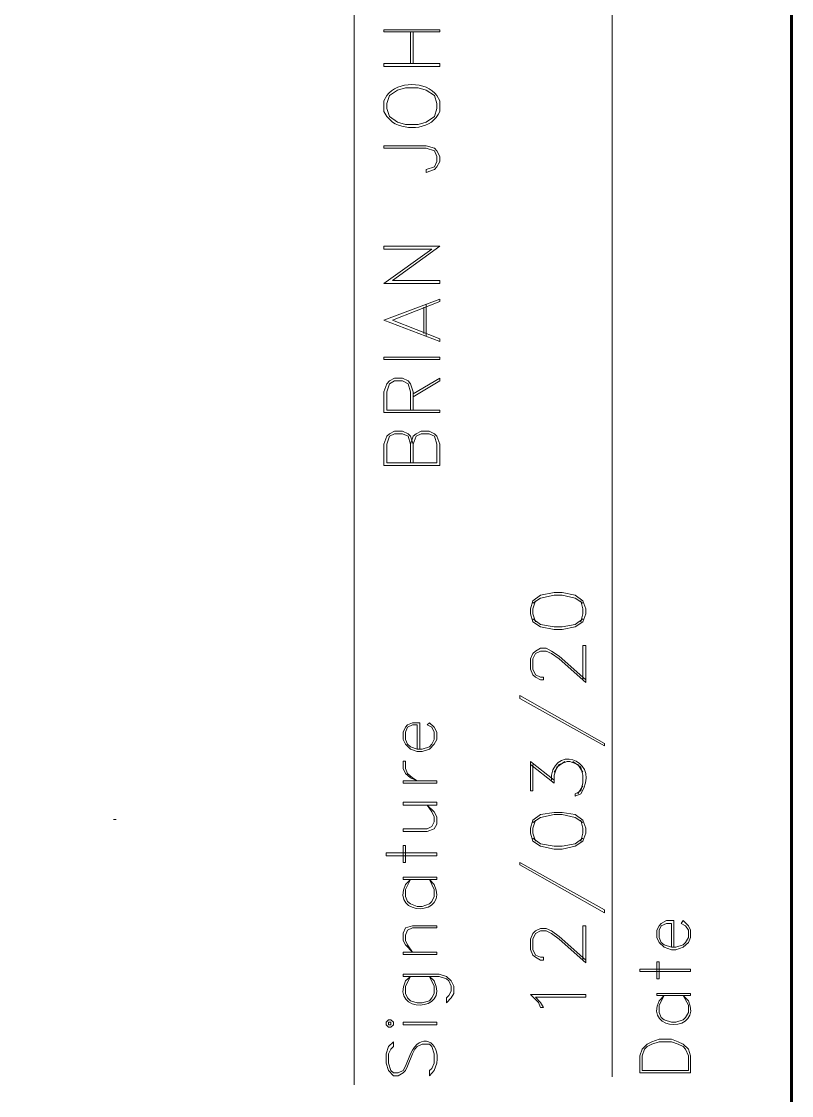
# Model space of a CAD drawing. Header units: inches. Extents: x 5 to 516, y -193 to 129.
# Drawn here: x 291.57 to 296.12, y 64.33 to 70.68 of the extents above; entities that cross this region are included whole.
import ezdxf

# ---------------------------------------------------------------- set-up
doc = ezdxf.new("R2010")
doc.units = ezdxf.units.IN
doc.header["$MEASUREMENT"] = 0
doc.layers.add('PDF2_Geometry', color=7, linetype='Continuous')

msp = doc.modelspace()

# ---------------------------------------------------------------- linework, layer by layer
at = {"layer": 'PDF2_Geometry', "lineweight": 60}
for points in [[(296.1186862, 5.4634085), (296.1186862, 95.4634157), (161.1186754, 95.4634157), (161.1186754, 5.4634085)], [(292.1186859, 65.9634133), (292.1186859, 65.9667467)]]:
    msp.add_lwpolyline(points, dxfattribs=at)
at = {"layer": 'PDF2_Geometry', "lineweight": 15}
for points in [[(293.5320194, 64.3967493), (293.5320194, 75.7834172)], [(295.058686, 64.443414), (295.058686, 75.7834147)], [(293.8653528, 70.4334183), (293.8653528, 70.620085)], [(293.8820188, 70.4334183), (293.8820188, 70.620085)], [(293.7253524, 70.2434197), (293.7086857, 70.2134197), (293.7086857, 70.1500863), (293.7253524, 70.1200863), (293.7586857, 70.086753)], [(294.0386857, 70.1500863), (294.0386857, 70.2134197), (294.0220191, 70.2434197)], [(294.0386857, 69.3534169), (293.7086857, 69.3534169), (293.7086857, 69.3367502), (293.9920191, 69.3367502), (293.7086857, 69.1334169), (294.0386857, 69.1334169)], [(294.0386863, 69.3534196), (293.7586862, 69.1500862), (294.0386863, 69.1500862), (294.0386863, 69.1334196)], [(293.7086862, 68.9167488), (294.0386863, 69.0400822), (294.0386863, 69.0267488), (293.7586862, 68.9167488), (294.0386863, 68.8067488), (294.0386863, 68.7900821)], [(293.9453529, 68.8367521), (293.9453529, 68.9934187)], [(293.9586857, 68.8234193), (293.9586857, 69.010086)], [(293.7086857, 68.9167488), (294.0386857, 68.7900821)], [(293.8820191, 68.3834173), (293.8820191, 68.4934174), (293.8653524, 68.540084), (293.8520191, 68.5567507), (293.8186857, 68.5734174), (293.7720191, 68.5734174), (293.7420191, 68.5567507), (293.7253524, 68.540084), (293.7086857, 68.4934174), (293.7086857, 68.370084), (294.0386857, 68.370084)], [(293.8820188, 68.4634135), (294.0386855, 68.5567469), (294.0386855, 68.5734136), (293.8820188, 68.4800802)], [(293.8653526, 68.3834168), (293.8653526, 68.4934168), (293.8520192, 68.5400835), (293.8186859, 68.5567501), (293.7720192, 68.5567501), (293.7420192, 68.5400835), (293.7253526, 68.4934168), (293.7253526, 68.3834168), (294.0386859, 68.3834168), (294.0386859, 68.3700835)], [(293.8820191, 68.1834165), (293.8653524, 68.2300832), (293.8520191, 68.2434165), (293.8186857, 68.2600832), (293.7720191, 68.2600832), (293.7420191, 68.2434165), (293.7253524, 68.2300832), (293.7086857, 68.1834165), (293.7086857, 68.0567498), (294.0386857, 68.0567498)], [(293.8653528, 68.1834181), (293.8820195, 68.2300848), (293.8986861, 68.2434181), (293.9286861, 68.2600848), (293.9753528, 68.2600848), (294.0086861, 68.2434181), (294.0220195, 68.2300848), (294.0386861, 68.1834181), (294.0386861, 68.0567515)], [(293.8653526, 68.0734192), (293.8653526, 68.1834192), (293.8520192, 68.2300859), (293.8186859, 68.2434192), (293.7720192, 68.2434192), (293.7420192, 68.2300859), (293.7253526, 68.1834192), (293.7253526, 68.0734192), (294.0220192, 68.0734192)], [(293.8820188, 68.0734192), (293.8820188, 68.1834192), (293.8986855, 68.2300859), (293.9286855, 68.2434192), (293.9753521, 68.2434192), (294.0086855, 68.2300859), (294.0220188, 68.1834192), (294.0220188, 68.0734192)], [(294.6053524, 67.2567484), (294.5886858, 67.2100817), (294.5886858, 67.1800817), (294.6053524, 67.1334151)], [(294.8853529, 67.2434156), (294.8386862, 67.2734156), (294.7620196, 67.2900823), (294.7153529, 67.2900823), (294.6353529, 67.2734156), (294.5886862, 67.2434156)], [(294.8720193, 67.1334167), (294.8853526, 67.1800834), (294.8853526, 67.2100834), (294.8720193, 67.25675)], [(294.5886856, 67.1500861), (294.6353523, 67.1167527), (294.7153523, 67.1034194), (294.7620189, 67.1034194), (294.8386856, 67.1167527), (294.8853523, 67.1500861)], [(294.8853529, 66.7900871), (294.8853529, 66.9934205), (294.9020196, 66.9934205), (294.9020196, 66.7734205)], [(294.9020189, 66.7734205), (294.7453522, 66.9134205), (294.6986856, 66.9467538), (294.6686856, 66.9600871), (294.6353522, 66.9600871), (294.6053522, 66.9467538), (294.5886855, 66.9134205), (294.5886855, 66.8534205), (294.6053522, 66.8200871), (294.6353522, 66.8067538), (294.6520189, 66.8067538), (294.6520189, 66.7900871), (294.6353522, 66.7900871), (294.6053522, 66.8067538), (294.5886855, 66.8200871), (294.5753522, 66.8534205), (294.5753522, 66.9134205), (294.5886855, 66.9467538), (294.6053522, 66.9600871), (294.6353522, 66.9767538), (294.6686856, 66.9767538), (294.6986856, 66.9600871), (294.7453522, 66.9300871), (294.9020189, 66.7900871)], [(293.9220189, 66.38008), (293.9220189, 66.5367467), (293.8786855, 66.5367467), (293.8486855, 66.5234134), (293.8353522, 66.5100801), (293.8220189, 66.4800801), (293.8220189, 66.4367467), (293.8353522, 66.4100801), (293.8653522, 66.38008), (293.9053522, 66.3667467), (293.9353522, 66.3667467), (293.9786855, 66.38008), (294.0053522, 66.4100801), (294.0220189, 66.4367467), (294.0220189, 66.4800801), (294.0053522, 66.5100801), (293.9786855, 66.5367467)], [(293.9053529, 66.38008), (293.9053529, 66.5234134), (293.8786862, 66.5234134), (293.8486862, 66.5100801), (293.8353529, 66.4800801), (293.8353529, 66.4367467), (293.8486862, 66.4100801), (293.8653529, 66.3934134), (293.9053529, 66.38008), (293.9353529, 66.38008), (293.9786862, 66.3934134), (293.9920195, 66.4100801), (294.0053529, 66.4367467), (294.0053529, 66.4800801), (293.9920195, 66.5100801), (293.9653529, 66.5234134), (293.9786862, 66.5367467)], [(294.5886861, 66.2900833), (294.5886861, 66.1334166), (294.5753528, 66.1334166), (294.5753528, 66.30675), (294.7153528, 66.19675)], [(294.5753528, 66.2900871), (294.7153528, 66.1800871)], [(294.7153522, 66.2434155), (294.7453522, 66.2900822), (294.7920189, 66.3067489), (294.8086855, 66.3067489), (294.8553522, 66.2900822), (294.8853522, 66.2434155)], [(294.7153522, 66.1800814), (294.7153522, 66.2267481), (294.7320189, 66.2734147), (294.7786855, 66.3067481)], [(294.8253528, 66.3067497), (294.8720195, 66.2734164), (294.8853528, 66.2267497), (294.8853528, 66.180083), (294.8720195, 66.1334163), (294.8386861, 66.1167497)], [(294.6986862, 66.1967508), (294.6986862, 66.2267508)], [(294.8853529, 66.1634188), (294.8553529, 66.1167521)], [(294.8720195, 66.1167508), (294.8386862, 66.1034174), (294.8386862, 66.1167508)], [(294.8853529, 65.9467508), (294.8386862, 65.9767508), (294.7620196, 65.9934174), (294.7153529, 65.9934174), (294.6353529, 65.9767508), (294.5886862, 65.9467508)], [(294.6053524, 65.9600835), (294.5886858, 65.9134169), (294.5886858, 65.8834169), (294.6053524, 65.8367502)], [(294.8720193, 65.8367518), (294.8853526, 65.8834185), (294.8853526, 65.9134185), (294.8720193, 65.9600852)], [(294.5886856, 65.8534144), (294.6353523, 65.8200811), (294.7153523, 65.8067478), (294.7620189, 65.8067478), (294.8386856, 65.8200811), (294.8853523, 65.8534144)], [(294.0053528, 65.5800808), (293.9786861, 65.6100808), (294.0053528, 65.5500808), (294.0053528, 65.5100808), (293.9920195, 65.4800808), (293.9786861, 65.4667475), (293.9353528, 65.4500808), (293.9053528, 65.4500808), (293.8653528, 65.4667475), (293.8486861, 65.4800808), (293.8353528, 65.5100808), (293.8353528, 65.5500808), (293.8653528, 65.6100808), (293.8353528, 65.5800808)], [(294.8853529, 65.1334165), (294.8853529, 65.3367499), (294.9020196, 65.3367499), (294.9020196, 65.1167499)], [(295.422019, 65.2100835), (295.422019, 65.3667502), (295.3786856, 65.3667502), (295.3486856, 65.3500835), (295.3353523, 65.3367502), (295.322019, 65.3100835), (295.322019, 65.2667502), (295.3353523, 65.2367502), (295.3653523, 65.2100835), (295.4086856, 65.1934168), (295.4353523, 65.1934168), (295.4786857, 65.2100835), (295.5086857, 65.2367502), (295.522019, 65.2667502), (295.522019, 65.3100835), (295.5086857, 65.3367502), (295.4786857, 65.3667502)], [(295.4086862, 65.2100835), (295.4086862, 65.3500835), (295.3786862, 65.3500835), (295.3486862, 65.3367502), (295.3353529, 65.3100835), (295.3353529, 65.2667502), (295.3486862, 65.2367502), (295.3653529, 65.2234168), (295.4086862, 65.2100835), (295.4353529, 65.2100835), (295.4786862, 65.2234168), (295.4920195, 65.2367502), (295.5086862, 65.2667502), (295.5086862, 65.3100835), (295.4920195, 65.3367502), (295.4653529, 65.3500835), (295.4786862, 65.3667502)], [(294.9020189, 65.1167499), (294.7453522, 65.2567499), (294.6986856, 65.2900832), (294.6686856, 65.3067499), (294.6353522, 65.3067499), (294.6053522, 65.2900832), (294.5886855, 65.2567499), (294.5886855, 65.1967499), (294.6053522, 65.1634165), (294.6353522, 65.1500832), (294.6520189, 65.1500832), (294.6520189, 65.1334165), (294.6353522, 65.1334165), (294.6053522, 65.1500832), (294.5886855, 65.1634165), (294.5753522, 65.1967499), (294.5753522, 65.2567499), (294.5886855, 65.2900832), (294.6053522, 65.3067499), (294.6353522, 65.3200832), (294.6686856, 65.3200832), (294.6986856, 65.3067499), (294.7453522, 65.2734165), (294.9020189, 65.1334165)], [(294.0053528, 65.0100837), (293.9786861, 65.0367504), (294.0053528, 64.9800837), (294.0053528, 64.9367504), (293.9920195, 64.9100837), (293.9786861, 64.8934171), (293.9353528, 64.8800837), (293.9053528, 64.8800837), (293.8653528, 64.8934171), (293.8486861, 64.9100837), (293.8353528, 64.9367504), (293.8353528, 64.9800837), (293.8653528, 65.0367504), (293.8353528, 65.0100837)], [(295.5086863, 64.8934149), (295.4786863, 64.9234149), (295.5086863, 64.8667482), (295.5086863, 64.8234149), (295.4920196, 64.7934149), (295.4786863, 64.7800815), (295.4353529, 64.7667482), (295.4086863, 64.7667482), (295.3653529, 64.7800815), (295.3486863, 64.7934149), (295.3353529, 64.8234149), (295.3353529, 64.8667482), (295.3653529, 64.9234149), (295.3353529, 64.8934149)], [(293.8653526, 64.5800859), (293.8353526, 64.5067525), (293.8220193, 64.4800859), (293.7920193, 64.4667525), (293.7653526, 64.4667525), (293.748686, 64.4800859), (293.7353526, 64.5234192), (293.7353526, 64.5800859), (293.748686, 64.6067525), (293.7653526, 64.6234192), (293.7653526, 64.6500859), (293.7353526, 64.6234192), (293.7220193, 64.5800859), (293.7220193, 64.5234192), (293.7353526, 64.4800859), (293.7653526, 64.4500859), (293.7920193, 64.4500859), (293.8220193, 64.4667525), (293.8353526, 64.4800859), (293.848686, 64.5067525), (293.878686, 64.5800859), (293.8920193, 64.6067525), (293.9053526, 64.6234192), (293.9353526, 64.6367525), (293.978686, 64.6367525), (293.9920193, 64.6234192), (294.0053526, 64.5800859), (294.0053526, 64.5234192), (293.9920193, 64.4934192), (293.978686, 64.4800859), (293.978686, 64.4500859), (294.0053526, 64.4800859), (294.0220193, 64.5234192)]]:
    msp.add_lwpolyline(points, dxfattribs=at)
for points in [[(293.7086857, 70.633417), (293.7086857, 70.6200836), (294.0386857, 70.6200836), (294.0386857, 70.633417)], [(294.0386859, 70.4334156), (294.0386859, 70.4167489), (293.7086859, 70.4167489), (293.7086859, 70.4334156)], [(293.7253526, 70.1667489), (293.7420192, 70.1200822), (293.7886859, 70.0867489), (293.8353526, 70.0734156), (293.9120192, 70.0734156), (293.9586859, 70.0867489), (294.0086859, 70.1200822), (294.0220192, 70.1667489), (294.0220192, 70.1967489), (294.0086859, 70.2434156), (293.9586859, 70.2767489), (293.9120192, 70.2900823), (293.8353526, 70.2900823), (293.7886859, 70.2767489), (293.7420192, 70.2434156), (293.7253526, 70.1967489)], [(293.9586857, 69.7900849), (294.0086857, 69.8067516), (294.0220191, 69.8234183), (294.0386857, 69.8534183), (294.0386857, 69.8834183), (294.0220191, 69.9167516), (294.0086857, 69.9334183), (293.9586857, 69.9467516), (293.7086857, 69.9467516), (293.7086857, 69.9334183), (293.9586857, 69.9334183), (294.0086857, 69.9167516), (294.0220191, 69.8834183), (294.0220191, 69.8534183), (294.0086857, 69.8234183), (293.9586857, 69.8067516)], [(294.0386857, 68.6967515), (293.7086857, 68.6967515), (293.7086857, 68.6834182), (294.0386857, 68.6834182)], [(294.5753528, 67.1800815), (294.5886861, 67.1334148), (294.6353528, 67.1034148), (294.7153528, 67.0867481), (294.7620195, 67.0867481), (294.8386861, 67.1034148), (294.8853528, 67.1334148), (294.9020195, 67.1800815), (294.9020195, 67.2100815), (294.8853528, 67.2567481), (294.8386861, 67.2900815), (294.7620195, 67.3067481), (294.7153528, 67.3067481), (294.6353528, 67.2900815), (294.5886861, 67.2567481), (294.5753528, 67.2100815)], [(295.0120195, 66.4134147), (294.5120195, 66.6967481), (294.5120195, 66.6800814), (295.0120195, 66.4000814)], [(293.8220195, 66.3100809), (293.8353529, 66.3100809), (293.8353529, 66.2667475), (293.8486862, 66.2367475), (293.8786862, 66.2100809), (293.9053529, 66.1934142), (293.8653529, 66.2100809), (293.8353529, 66.2367475), (293.8220195, 66.2667475)], [(294.0220195, 66.1934147), (293.8220195, 66.1934147), (293.8220195, 66.1800814), (294.0220195, 66.1800814)], [(294.0220195, 66.0667499), (293.8220195, 66.0667499), (293.8220195, 66.0500833), (294.0220195, 66.0500833)], [(293.9653529, 66.0500795), (293.9920195, 66.0100795), (294.0053529, 65.9800795), (294.0053529, 65.9500795), (293.9920195, 65.9234128), (293.9653529, 65.9100795), (293.8220195, 65.9100795), (293.8220195, 65.8934128), (293.9653529, 65.8934128), (294.0053529, 65.9100795), (294.0220195, 65.9367461), (294.0220195, 65.9800795), (294.0053529, 66.0100795)], [(294.5753528, 65.8834166), (294.5886861, 65.8367499), (294.6353528, 65.8067499), (294.7153528, 65.7900833), (294.7620195, 65.7900833), (294.8386861, 65.8067499), (294.8853528, 65.8367499), (294.9020195, 65.8834166), (294.9020195, 65.9134166), (294.8853528, 65.9600833), (294.8386861, 65.9934166), (294.7620195, 66.0067499), (294.7153528, 66.0067499), (294.6353528, 65.9934166), (294.5886861, 65.9600833), (294.5753528, 65.9134166)], [(293.8353529, 65.8100835), (293.8353529, 65.7100835), (293.8220195, 65.7100835), (293.8220195, 65.8100835)], [(294.0220194, 65.7667486), (293.7220194, 65.7667486), (293.7220194, 65.7500819), (294.0220194, 65.7500819)], [(295.0120195, 65.430084), (294.5120195, 65.7100841), (294.5120195, 65.6967507), (295.0120195, 65.4134174)], [(294.0220195, 65.6234141), (293.8220195, 65.6234141), (293.8220195, 65.6100808), (294.0220195, 65.6100808)], [(294.0220189, 65.336748), (294.0220189, 65.3234147), (293.8786856, 65.3234147), (293.8486856, 65.3100813), (293.8353523, 65.2800813), (293.8353523, 65.2500813), (293.8486856, 65.2234146), (293.8786856, 65.1800813), (293.8353523, 65.2234146), (293.8220189, 65.2500813), (293.8220189, 65.2934147), (293.8353523, 65.3234147), (293.8786856, 65.336748)], [(294.0220195, 65.1800819), (293.8220195, 65.1800819), (293.8220195, 65.1667485), (294.0220195, 65.1667485)], [(295.5220195, 65.0800859), (295.2220195, 65.0800859), (295.2220195, 65.0667526), (295.5220195, 65.0667526)], [(295.335353, 65.1234176), (295.335353, 65.0234176), (295.3220197, 65.0234176), (295.3220197, 65.1234176)], [(294.0786862, 64.8800832), (294.1053529, 64.9100832), (294.1220196, 64.9367499), (294.1220196, 64.9800832), (294.1053529, 65.0100832), (294.0786862, 65.0367499), (294.0353529, 65.0500832), (293.8220195, 65.0500832), (293.8220195, 65.0367499), (294.0353529, 65.0367499), (294.0786862, 65.0234165), (294.0920196, 65.0100832), (294.1053529, 64.9800832), (294.1053529, 64.9500832), (294.0920196, 64.9234165), (294.0786862, 64.9100832)], [(294.9020196, 64.930081), (294.9020196, 64.9134144), (294.6053529, 64.9134144), (294.6353529, 64.8834143), (294.6520196, 64.8534143), (294.6353529, 64.8534143), (294.6220196, 64.8834143), (294.5753529, 64.930081)], [(295.5220197, 64.9367482), (295.3220197, 64.9367482), (295.3220197, 64.9234149), (295.5220197, 64.9234149)], [(293.7220194, 64.7500818), (293.7353527, 64.7367485), (293.748686, 64.7367485), (293.7653527, 64.7500818), (293.7653527, 64.7667485), (293.748686, 64.7800818), (293.7353527, 64.7800818), (293.7220194, 64.7667485)], [(293.7353521, 64.7667485), (293.7353521, 64.7500818), (293.7486855, 64.7500818), (293.7486855, 64.7667485)], [(294.0220195, 64.7667485), (293.8220195, 64.7667485), (293.8220195, 64.7500818), (294.0220195, 64.7500818)], [(295.5220195, 64.4667498), (295.5220195, 64.5667498), (295.5086862, 64.6067498), (295.4786862, 64.6367498), (295.4486862, 64.6500832), (295.4086862, 64.6667498), (295.3353528, 64.6667498), (295.2920195, 64.6500832), (295.2653528, 64.6367498), (295.2353528, 64.6067498), (295.2220195, 64.5667498), (295.2220195, 64.4667498)], [(295.5086856, 64.4800826), (295.5086856, 64.5667493), (295.492019, 64.6067493), (295.4786856, 64.623416), (295.4486856, 64.6367493), (295.4086856, 64.6500826), (295.3353523, 64.6500826), (295.2920189, 64.6367493), (295.2653523, 64.623416), (295.2486856, 64.6067493), (295.2353523, 64.5667493), (295.2353523, 64.4800826)]]:
    msp.add_lwpolyline(points, close=True, dxfattribs=at)
for points in [[(294.0220191, 70.2434197), (293.9589635, 70.3318086), (293.7904635, 70.3306974), (293.7253524, 70.2434197)], [(293.7586857, 70.086753), (293.8471857, 70.0316419), (293.9955191, 70.0435863), (294.0386857, 70.1500863)], [(294.6986862, 66.2267508), (294.7376862, 66.414473), (294.994964, 66.2950841), (294.8720195, 66.1167508)], [(293.8353528, 65.5800808), (293.7477417, 65.3847475), (294.1000195, 65.3948586), (294.0053528, 65.5800808)], [(293.8353528, 65.0100837), (293.7473528, 64.8144171), (294.1007417, 64.8251393), (294.0053528, 65.0100837)], [(295.3353529, 64.8934149), (295.246964, 64.7049704), (295.5970752, 64.7049704), (295.5086863, 64.8934149)], [(293.8653526, 64.5800859), (293.9225193, 64.7066414), (294.0431304, 64.6605859), (294.0220193, 64.5234192)]]:
    msp.add_open_spline(points, degree=3, dxfattribs=at)

doc.saveas('drawing.dxf')
